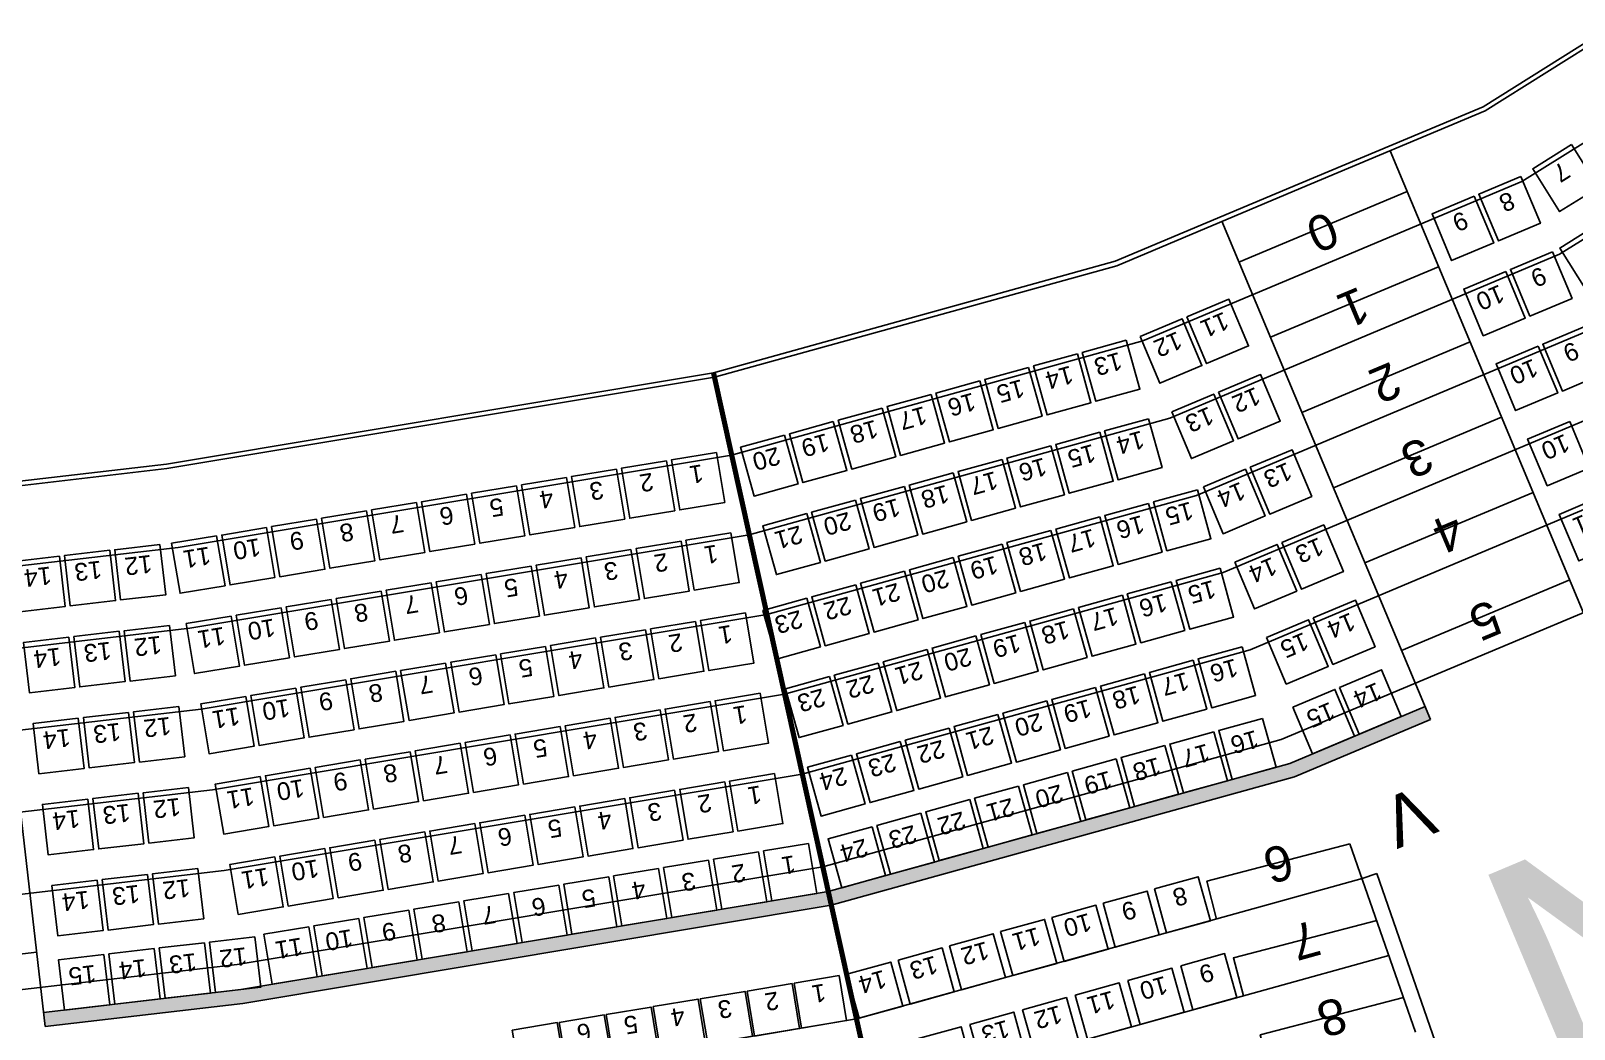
# Model space of a CAD drawing. Header units: millimetres. Extents: x 42980 to 202332, y 27411 to 140378.
# Drawn here: x 131125 to 146355, y 59051 to 68902 of the extents above; entities that cross this region are included whole.
import ezdxf
from ezdxf.enums import TextEntityAlignment as Align

# ---------------------------------------------------------------- set-up
doc = ezdxf.new("R2010")
doc.units = ezdxf.units.MM
doc.header["$LTSCALE"] = 100
for name, color, linetype in [('A-3311-EA-', 3, 'CONTINUOUS'), ('A-3311-FYLL', 1, 'CONTINUOUS'), ('M-RADER_TELE_2', 252, 'CONTINUOUS'), ('M-STOLAR_TELE_2', 3, 'CONTINUOUS'), ('M-STOLNUMMER_TELE_2', 7, 'CONTINUOUS'), ('N-RADER', 252, 'CONTINUOUS'), ('N-RADER_TELE', 252, 'CONTINUOUS'), ('N-RADNUMMER', 4, 'CONTINUOUS'), ('N-RADNUMMER_TELE', 4, 'CONTINUOUS'), ('N-STOLAR', 1, 'CONTINUOUS'), ('N-STOLAR_TELE', 3, 'CONTINUOUS'), ('N-STOLNUMMER', 7, 'CONTINUOUS'), ('N-STOLNUMMER_TELE', 7, 'CONTINUOUS'), ('N-TRAPPA', 254, 'CONTINUOUS'), ('N-TRAPPA_TELE', 254, 'CONTINUOUS'), ('O-RADER', 252, 'CONTINUOUS'), ('O-STOLAR', 1, 'CONTINUOUS'), ('O-STOLNUMMER', 7, 'CONTINUOUS'), ('O-TRAPPA_TELE', 254, 'CONTINUOUS'), ('SEKTIONS_NR', 4, 'CONTINUOUS'), ('U-RADER', 252, 'CONTINUOUS')]:
    doc.layers.add(name, color=color, linetype=linetype)
doc.layers.add('SEKTIONER', color=4, linetype='CONTINUOUS', lineweight=70)
doc.styles.add('ARIAL', font='arial.ttf')

# ---------------------------------------------------------------- blocks, each defined once
blk = doc.blocks.new('KAJ')
at = {"layer": 'A-3311-FYLL'}
h = blk.add_hatch(color=256, dxfattribs=at)
h.paths.add_polyline_path([(26185, -21995), (26131, -21865), (24795, -22427), (20241, -23691), (20271, -23827), (24841, -22560)])
h.paths.add_polyline_path([(12498, -24885), (12514, -25024), (14464, -24796), (20271, -23827), (20241, -23691), (14444, -24658)])
at = {"layer": 'A-3311-EA-'}
for p, q in [((24795, -22427), (26131, -21865)), ((26185, -21995), (24841, -22560)), ((20241, -23691), (24795, -22427)), ((24841, -22560), (20271, -23827)), ((14444, -24658), (20241, -23691)), ((20271, -23827), (14464, -24796)), ((12498, -24885), (14444, -24658)), ((14464, -24796), (12514, -25024))]:
    blk.add_line(p, q, dxfattribs=at)

msp = doc.modelspace()

# ---------------------------------------------------------------- linework, layer by layer
at = {"layer": 'M-RADER_TELE_2'}
for p, q in [((148607, 70128), (145456, 68154)), ((148635, 70092), (145477, 68114)), ((149119, 69469), (145840, 67415)), ((149616, 68831), (146212, 66698)), ((143641, 67391), (145456, 68154)), ((143659, 67350), (145477, 68114)), ((145840, 67415), (143969, 66629)), ((146212, 66698), (144288, 65889)), ((146584, 65982), (144606, 65150)), ((146956, 65265), (144925, 64411)), ((147328, 64548), (145243, 63671)), ((147760, 63715), (145613, 62812))]:
    msp.add_line(p, q, dxfattribs=at)
at = {"layer": 'M-STOLAR_TELE_2'}
for points in [[(146328, 67780), (145947, 67542), (146212, 67118), (146594, 67357)], [(145828, 67465), (145414, 67290), (145607, 66829), (146022, 67004)], [(145367, 67271), (144953, 67097), (145146, 66636), (145561, 66810)], [(146595, 66997), (146213, 66759), (146479, 66335), (146860, 66574)], [(146140, 66723), (145726, 66548), (145919, 66087), (146334, 66262)], [(145680, 66529), (145265, 66354), (145458, 65894), (145873, 66068)], [(146460, 65984), (146045, 65809), (146239, 65348), (146654, 65523)], [(145999, 65790), (145584, 65616), (145778, 65155), (146193, 65329)], [(146311, 65048), (145896, 64874), (146090, 64413), (146505, 64587)], [(146623, 64306), (146208, 64131), (146402, 63671), (146817, 63845)]]:
    msp.add_lwpolyline(points, close=True, dxfattribs=at)
at = {"layer": 'N-RADER'}
for p, q in [((144263, 60536), (139272, 59151)), ((144526, 59778), (139446, 58369))]:
    msp.add_line(p, q, dxfattribs=at)
at = {"layer": 'N-RADER_TELE'}
for p, q in [((143641, 67391), (141826, 66628)), ((143659, 67350), (141841, 66585)), ((141826, 66628), (137860, 65528)), ((141841, 66585), (137870, 65484)), ((143969, 66629), (142099, 65842)), ((142099, 65842), (138040, 64716)), ((144288, 65889), (142364, 65080)), ((137860, 65528), (132462, 64627)), ((137870, 65484), (132468, 64582)), ((142364, 65080), (138214, 63929)), ((144606, 65150), (142628, 64318)), ((129757, 64311), (132462, 64627)), ((132468, 64582), (129762, 64267)), ((138040, 64716), (132579, 63805)), ((142628, 64318), (138388, 63142)), ((144925, 64411), (142893, 63557)), ((138214, 63929), (132692, 63008)), ((132579, 63805), (129852, 63487)), ((145243, 63671), (143158, 62795)), ((142893, 63557), (138563, 62355)), ((138388, 63142), (132805, 62210)), ((132692, 63008), (129944, 62687)), ((143158, 62795), (138737, 61568)), ((145613, 62812), (143465, 61910)), ((138563, 62355), (132918, 61413)), ((132805, 62210), (130037, 61887)), ((143465, 61910), (138939, 60654)), ((138737, 61568), (133031, 60616)), ((132918, 61413), (130129, 61088)), ((138939, 60654), (133162, 59690)), ((133031, 60616), (130221, 60288)), ((133162, 59690), (130328, 59359))]:
    msp.add_line(p, q, dxfattribs=at)
at = {"layer": 'N-STOLAR'}
for points in [[(142213, 60434), (142646, 60554), (142767, 60121), (142333, 60000)], [(141707, 60293), (142140, 60414), (142261, 59980), (141827, 59860)], [(141201, 60153), (141635, 60273), (141755, 59840), (141321, 59720)], [(140695, 60013), (141129, 60133), (141249, 59699), (140815, 59579)], [(140189, 59872), (140623, 59993), (140743, 59559), (140309, 59439)], [(139177, 59592), (139611, 59712), (139731, 59278), (139298, 59158)], [(139683, 59732), (140117, 59852), (140237, 59419), (139804, 59298)], [(142473, 59676), (142906, 59796), (143027, 59362), (142593, 59242)], [(141952, 59531), (142386, 59652), (142506, 59218), (142073, 59098)], [(141432, 59387), (141866, 59507), (141986, 59074), (141552, 58953)], [(140912, 59243), (141345, 59363), (141466, 58929), (141032, 58809)], [(140391, 59098), (140825, 59219), (140945, 58785), (140512, 58665)], [(139871, 58954), (140305, 59074), (140425, 58641), (139991, 58520)]]:
    msp.add_lwpolyline(points, close=True, dxfattribs=at)
at = {"layer": 'N-STOLAR_TELE'}
for points in [[(142533, 66079), (142948, 66254), (143142, 65793), (142727, 65618)], [(142072, 65885), (142487, 66060), (142681, 65599), (142266, 65424)], [(141935, 65849), (141501, 65728), (141635, 65247), (142069, 65367)], [(141453, 65715), (141020, 65595), (141153, 65113), (141587, 65233)], [(140971, 65581), (140538, 65461), (140671, 64979), (141105, 65100)], [(142845, 65337), (143260, 65511), (143454, 65051), (143039, 64876)], [(140490, 65448), (140056, 65327), (140190, 64846), (140623, 64966)], [(140008, 65314), (139574, 65194), (139708, 64712), (140142, 64832)], [(142384, 65143), (142799, 65318), (142993, 64857), (142578, 64682)], [(139044, 65047), (138611, 64926), (138744, 64445), (139178, 64565)], [(139526, 65180), (139092, 65060), (139226, 64578), (139660, 64699)], [(142155, 65074), (141721, 64954), (141855, 64472), (142288, 64592)], [(138562, 64913), (138129, 64793), (138262, 64311), (138696, 64431)], [(141673, 64941), (141239, 64820), (141373, 64339), (141806, 64459)], [(137890, 64742), (137446, 64668), (137529, 64175), (137972, 64249)], [(141191, 64807), (140757, 64687), (140891, 64205), (141325, 64325)], [(143157, 64595), (143572, 64769), (143766, 64308), (143351, 64134)], [(136904, 64577), (136460, 64503), (136542, 64010), (136986, 64084)], [(137397, 64660), (136953, 64586), (137035, 64092), (137479, 64166)], [(140709, 64673), (140276, 64553), (140409, 64071), (140843, 64191)], [(136411, 64495), (135967, 64421), (136049, 63928), (136493, 64002)], [(140227, 64540), (139794, 64419), (139927, 63937), (140361, 64058)], [(142696, 64401), (143111, 64576), (143305, 64115), (142890, 63940)], [(135424, 64330), (134980, 64256), (135063, 63763), (135506, 63837)], [(135917, 64413), (135474, 64339), (135556, 63846), (136000, 63920)], [(139264, 64272), (138830, 64152), (138964, 63670), (139397, 63790)], [(139746, 64406), (139312, 64286), (139446, 63804), (139879, 63924)], [(142637, 64373), (142204, 64253), (142337, 63771), (142771, 63891)], [(134438, 64166), (133994, 64092), (134076, 63599), (134520, 63673)], [(134931, 64248), (134487, 64174), (134569, 63681), (135013, 63755)], [(138782, 64139), (138348, 64018), (138482, 63536), (138916, 63657)], [(142156, 64239), (141722, 64119), (141856, 63637), (142289, 63757)], [(133451, 64001), (133008, 63927), (133090, 63434), (133534, 63508)], [(133945, 64084), (133501, 64010), (133583, 63516), (134027, 63590)], [(141192, 63972), (140758, 63852), (140892, 63370), (141326, 63490)], [(141674, 64105), (141240, 63985), (141374, 63503), (141807, 63624)], [(143469, 63853), (143884, 64027), (144078, 63566), (143663, 63392)], [(132399, 63834), (131952, 63782), (132010, 63286), (132457, 63338)], [(132958, 63919), (132514, 63845), (132597, 63352), (133041, 63426)], [(137541, 63867), (137097, 63793), (137179, 63300), (137623, 63374)], [(138034, 63950), (137590, 63876), (137672, 63383), (138116, 63457)], [(140710, 63838), (140277, 63718), (140410, 63236), (140844, 63356)], [(143008, 63659), (143423, 63834), (143617, 63373), (143202, 63198)], [(131406, 63718), (130959, 63666), (131017, 63170), (131464, 63222)], [(131903, 63776), (131456, 63724), (131514, 63228), (131961, 63280)], [(136554, 63703), (136110, 63629), (136193, 63136), (136636, 63210)], [(137047, 63785), (136604, 63711), (136686, 63218), (137130, 63292)], [(140228, 63704), (139795, 63584), (139928, 63102), (140362, 63223)], [(135568, 63538), (135124, 63464), (135206, 62971), (135650, 63045)], [(136061, 63621), (135617, 63547), (135699, 63053), (136143, 63127)], [(139747, 63571), (139313, 63451), (139447, 62969), (139880, 63089)], [(142861, 63599), (142427, 63479), (142561, 62997), (142994, 63118)], [(134581, 63374), (134138, 63300), (134220, 62807), (134664, 62881)], [(135075, 63456), (134631, 63382), (134713, 62889), (135157, 62963)], [(139265, 63437), (138831, 63317), (138965, 62835), (139398, 62955)], [(142379, 63466), (141945, 63345), (142079, 62864), (142512, 62984)], [(133595, 63209), (133151, 63135), (133234, 62642), (133677, 62716)], [(134088, 63291), (133644, 63217), (133727, 62724), (134171, 62798)], [(138783, 63303), (138349, 63183), (138483, 62701), (138917, 62822)], [(141897, 63332), (141463, 63212), (141597, 62730), (142031, 62850)], [(143781, 63111), (144196, 63285), (144390, 62824), (143975, 62650)], [(133102, 63127), (132658, 63053), (132740, 62560), (133184, 62634)], [(137684, 63075), (137240, 63001), (137323, 62508), (137767, 62582)], [(138177, 63158), (137734, 63084), (137816, 62590), (138260, 62664)], [(140933, 63065), (140500, 62944), (140633, 62463), (141067, 62583)], [(141415, 63198), (140982, 63078), (141115, 62596), (141549, 62717)], [(143320, 62917), (143735, 63091), (143929, 62631), (143514, 62456)], [(131499, 62919), (131053, 62867), (131111, 62370), (131557, 62422)], [(131996, 62977), (131549, 62925), (131607, 62428), (132054, 62480)], [(132493, 63035), (132046, 62983), (132104, 62486), (132551, 62538)], [(136698, 62911), (136254, 62837), (136336, 62343), (136780, 62418)], [(137191, 62993), (136747, 62919), (136829, 62426), (137273, 62500)], [(140452, 62931), (140018, 62811), (140152, 62329), (140585, 62449)], [(136205, 62828), (135761, 62754), (135843, 62261), (136287, 62335)], [(139970, 62797), (139536, 62677), (139670, 62195), (140103, 62316)], [(143078, 62824), (142644, 62704), (142778, 62222), (143212, 62342)], [(135218, 62664), (134774, 62590), (134857, 62097), (135301, 62171)], [(135712, 62746), (135268, 62672), (135350, 62179), (135794, 62253)], [(139488, 62664), (139054, 62543), (139188, 62062), (139622, 62182)], [(142596, 62691), (142163, 62570), (142296, 62089), (142730, 62209)], [(144040, 62422), (144455, 62597), (144649, 62136), (144234, 61961)], [(134232, 62499), (133788, 62425), (133870, 61932), (134314, 62006)], [(134725, 62582), (134281, 62508), (134364, 62014), (134807, 62088)], [(139006, 62530), (138573, 62410), (138706, 61928), (139140, 62048)], [(142114, 62557), (141681, 62437), (141815, 61955), (142248, 62075)], [(133246, 62335), (132802, 62261), (132884, 61768), (133328, 61842)], [(133739, 62417), (133295, 62343), (133377, 61850), (133821, 61924)], [(138321, 62365), (137877, 62291), (137959, 61798), (138403, 61872)], [(141633, 62423), (141199, 62303), (141333, 61821), (141766, 61941)], [(143579, 62229), (143994, 62403), (144188, 61942), (143773, 61768)], [(132089, 62177), (131643, 62125), (131701, 61629), (132147, 61681)], [(132586, 62235), (132139, 62183), (132197, 61686), (132644, 61739)], [(137335, 62201), (136891, 62127), (136973, 61634), (137417, 61708)], [(137828, 62283), (137384, 62209), (137466, 61716), (137910, 61790)], [(140669, 62156), (140235, 62036), (140369, 61554), (140803, 61674)], [(141151, 62290), (140717, 62169), (140851, 61687), (141285, 61808)], [(131593, 62119), (131146, 62067), (131204, 61571), (131651, 61623)], [(136348, 62036), (135904, 61962), (135987, 61469), (136431, 61543)], [(136842, 62119), (136398, 62045), (136480, 61551), (136924, 61625)], [(140187, 62022), (139754, 61902), (139887, 61420), (140321, 61540)], [(143281, 62118), (142847, 61997), (142981, 61516), (143415, 61636)], [(135362, 61872), (134918, 61798), (135000, 61304), (135444, 61379)], [(135855, 61954), (135411, 61880), (135494, 61387), (135937, 61461)], [(139705, 61889), (139272, 61768), (139406, 61286), (139839, 61407)], [(142317, 61850), (141884, 61730), (142017, 61248), (142451, 61369)], [(142799, 61984), (142365, 61864), (142499, 61382), (142933, 61502)], [(134376, 61707), (133932, 61633), (134014, 61140), (134458, 61214)], [(134869, 61789), (134425, 61715), (134507, 61222), (134951, 61296)], [(139224, 61755), (138790, 61635), (138924, 61153), (139357, 61273)], [(141835, 61717), (141402, 61596), (141536, 61115), (141969, 61235)], [(133389, 61543), (132945, 61469), (133028, 60975), (133472, 61049)], [(133882, 61625), (133439, 61551), (133521, 61058), (133965, 61132)], [(138465, 61573), (138021, 61499), (138103, 61006), (138547, 61080)], [(141354, 61583), (140920, 61463), (141054, 60981), (141487, 61101)], [(132679, 61436), (132233, 61384), (132290, 60887), (132737, 60939)], [(137478, 61409), (137035, 61335), (137117, 60841), (137561, 60916)], [(137972, 61491), (137528, 61417), (137610, 60924), (138054, 60998)], [(140872, 61449), (140438, 61329), (140572, 60847), (141006, 60968)], [(131686, 61320), (131239, 61268), (131297, 60771), (131744, 60823)], [(132183, 61378), (131736, 61326), (131794, 60829), (132241, 60881)], [(136492, 61244), (136048, 61170), (136130, 60677), (136574, 60751)], [(136985, 61326), (136541, 61252), (136624, 60759), (137067, 60833)], [(140390, 61316), (139956, 61195), (140090, 60714), (140524, 60834)], [(135506, 61080), (135062, 61006), (135144, 60512), (135588, 60586)], [(135999, 61162), (135555, 61088), (135637, 60595), (136081, 60669)], [(139908, 61182), (139475, 61062), (139608, 60580), (140042, 60700)], [(135012, 60997), (134569, 60923), (134651, 60430), (135095, 60504)], [(139426, 61048), (138993, 60928), (139127, 60446), (139560, 60567)], [(134026, 60833), (133582, 60759), (133665, 60265), (134108, 60340)], [(134519, 60915), (134075, 60841), (134158, 60348), (134602, 60422)], [(138306, 60802), (137862, 60728), (137945, 60234), (138389, 60308)], [(138799, 60884), (138356, 60810), (138438, 60317), (138882, 60391)], [(132773, 60636), (132326, 60584), (132384, 60087), (132831, 60140)], [(133533, 60750), (133089, 60676), (133171, 60183), (133615, 60257)], [(137320, 60637), (136876, 60563), (136958, 60070), (137402, 60144)], [(137813, 60719), (137369, 60645), (137451, 60152), (137895, 60226)], [(131780, 60520), (131333, 60468), (131391, 59971), (131838, 60024)], [(132276, 60578), (131829, 60526), (131887, 60029), (132334, 60082)], [(136334, 60473), (135890, 60398), (135972, 59905), (136416, 59979)], [(136827, 60555), (136383, 60481), (136465, 59988), (136909, 60062)], [(135840, 60390), (135396, 60316), (135479, 59823), (135923, 59897)], [(134854, 60226), (134410, 60152), (134492, 59658), (134936, 59732)], [(135347, 60308), (134903, 60234), (134986, 59741), (135429, 59815)], [(133868, 60061), (133424, 59987), (133506, 59494), (133950, 59568)], [(134361, 60143), (133917, 60069), (133999, 59576), (134443, 59650)], [(132838, 59904), (132391, 59852), (132449, 59355), (132896, 59407)], [(133335, 59962), (132888, 59910), (132946, 59413), (133393, 59465)], [(131845, 59788), (131398, 59736), (131456, 59239), (131903, 59291)], [(132342, 59846), (131895, 59794), (131953, 59297), (132400, 59349)]]:
    msp.add_lwpolyline(points, close=True, dxfattribs=at)
at = {"layer": 'N-TRAPPA'}
for p, q in [((144143, 60879), (142729, 60512)), ((144789, 59021), (144143, 60879)), ((142729, 60512), (142827, 60137)), ((144263, 60536), (144409, 60586)), ((144932, 59081), (144409, 60586)), ((145598, 57165), (144932, 59081))]:
    msp.add_line(p, q, dxfattribs=at)
for points in [[(144407, 60122), (142993, 59754), (143091, 59380)], [(144670, 59364), (143257, 58996), (143354, 58623)]]:
    msp.add_lwpolyline(points, dxfattribs=at)
at = {"layer": 'N-TRAPPA_TELE'}
for p, q in [((144538, 67718), (146597, 62803)), ((142878, 67023), (144937, 62105))]:
    msp.add_line(p, q, dxfattribs=at)
for points in [[(144706, 67318), (143046, 66621)], [(145017, 66575), (143357, 65878)], [(145328, 65833), (143668, 65136)], [(145639, 65090), (143979, 64393)], [(145950, 64348), (144290, 63651)], [(146311, 63485), (144651, 62788)]]:
    msp.add_lwpolyline(points, dxfattribs=at)
at = {"layer": 'O-RADER'}
msp.add_line((139272, 59151), (133073, 58117), dxfattribs=at)
at = {"layer": 'O-STOLAR'}
for points in [[(138657, 59505), (139101, 59579), (139175, 59135), (138731, 59061)], [(137730, 59350), (138173, 59424), (138248, 58980), (137804, 58906)], [(138193, 59427), (138637, 59501), (138711, 59057), (138267, 58983)], [(136802, 59195), (137246, 59269), (137320, 58825), (136876, 58751)], [(137266, 59273), (137710, 59347), (137784, 58903), (137340, 58829)], [(135875, 59040), (136319, 59115), (136393, 58671), (135949, 58597)], [(136339, 59118), (136783, 59192), (136857, 58748), (136413, 58674)]]:
    msp.add_lwpolyline(points, close=True, dxfattribs=at)
at = {"layer": 'O-TRAPPA_TELE'}
msp.add_line((130657, 64370), (131267, 59076), dxfattribs=at)
msp.add_lwpolyline([(131182, 59811), (129394, 59603)], dxfattribs=at)
at = {"layer": 'SEKTIONER'}
msp.add_line((143777, 38815), (137860, 65528), dxfattribs=at)

# ---------------------------------------------------------------- block references
at = {"layer": 'U-RADER'}
msp.add_blockref('KAJ', (118753, 84100), dxfattribs=at)

# ---------------------------------------------------------------- texts
at = {"layer": 'M-STOLNUMMER_TELE_2', "style": 'ARIAL'}
for s, rotation, p in [('7', 212.0591, (146241, 67618)), ('8', 202.806, (145722, 67321)), ('9', 202.806, (145261, 67127)), ('9', 202.806, (146034, 66579)), ('10', 202.806, (145619, 66403)), ('9', 202.806, (146354, 65840)), ('10', 202.806, (145951, 65671)), ('10', 202.806, (146263, 64929)), ('11', 202.806, (146575, 64187))]:
    msp.add_text(s, height=175, rotation=rotation, dxfattribs=at).set_placement(p)
at = {"layer": 'N-RADNUMMER', "style": 'ARIAL'}
for s, p in [('6', (143523, 60889)), ('7', (143787, 60131)), ('8', (144051, 59373))]:
    msp.add_text(s, height=350, rotation=195.5158, dxfattribs=at).set_placement(p)
at = {"layer": 'N-RADNUMMER_TELE', "style": 'ARIAL'}
for s, p in [('0', (143931, 67128)), ('1', (144237, 66384)), ('2', (144550, 65642)), ('3', (144864, 64901)), ('4', (145174, 64158)), ('5', (145536, 63296))]:
    msp.add_text(s, height=350, rotation=202.8092, dxfattribs=at).set_placement(p)
at = {"layer": 'N-STOLNUMMER', "style": 'ARIAL'}
for s, p in [('8', (142430, 60494)), ('10', (141418, 60213)), ('9', (141924, 60354)), ('11', (140912, 60073)), ('12', (140406, 59933)), ('13', (139900, 59792)), ('14', (139394, 59652)), ('10', (142169, 59592)), ('9', (142690, 59736)), ('11', (141649, 59447)), ('12', (141128, 59303)), ('13', (140608, 59158))]:
    msp.add_text(s, height=175, rotation=195.5062, dxfattribs=at).set_placement(p, align=Align.BOTTOM_CENTER)
at = {"layer": 'N-STOLNUMMER_TELE', "style": 'ARIAL'}
for s, rotation, p in [('11', 202.806, (142900, 66134)), ('12', 202.806, (142439, 65941)), ('13', 195.5062, (141865, 65735)), ('14', 195.5062, (141383, 65601)), ('15', 195.5062, (140901, 65467)), ('12', 202.806, (143212, 65392)), ('17', 195.5062, (139938, 65200)), ('16', 195.5062, (140419, 65334)), ('13', 202.806, (142751, 65199)), ('18', 195.5062, (139456, 65066)), ('19', 195.5062, (138974, 64933)), ('14', 195.5062, (142084, 64960)), ('20', 195.5062, (138492, 64799)), ('15', 195.5062, (141603, 64827)), ('1', 189.4721, (137747, 64626)), ('16', 195.5062, (141121, 64693)), ('13', 202.806, (143524, 64650)), ('3', 189.4721, (136761, 64461)), ('2', 189.4721, (137254, 64543)), ('17', 195.5062, (140639, 64559)), ('14', 202.806, (143063, 64456)), ('5', 189.4721, (135774, 64296)), ('4', 189.4721, (136267, 64379)), ('19', 195.5062, (139675, 64292)), ('18', 195.5062, (140157, 64425)), ('7', 189.4721, (134788, 64132)), ('6', 189.4721, (135281, 64214)), ('20', 195.5062, (139193, 64158)), ('16', 195.5062, (142085, 64125)), ('15', 195.5062, (142567, 64259)), ('8', 189.4721, (134295, 64050)), ('21', 195.5062, (138712, 64024)), ('17', 195.5062, (141604, 63991)), ('10', 189.4721, (133377, 63897)), ('9', 189.4721, (133801, 63967)), ('1', 189.4721, (137891, 63833)), ('18', 195.5062, (141122, 63858)), ('13', 202.806, (143836, 63908)), ('13', 186.66, (131816, 63675)), ('12', 186.66, (132312, 63732)), ('11', 189.4721, (132884, 63814)), ('3', 189.4721, (136904, 63669)), ('2', 189.4721, (137397, 63751)), ('19', 195.5062, (140640, 63724)), ('14', 202.806, (143375, 63714)), ('14', 186.66, (131319, 63617)), ('4', 189.4721, (136411, 63587)), ('20', 195.5062, (140158, 63590)), ('6', 189.4721, (135425, 63422)), ('5', 189.4721, (135918, 63504)), ('21', 195.5062, (139676, 63457)), ('15', 195.5062, (142790, 63485)), ('8', 189.4721, (134438, 63257)), ('7', 189.4721, (134932, 63340)), ('22', 195.5062, (139195, 63323)), ('17', 195.5062, (141827, 63218)), ('16', 195.5062, (142309, 63352)), ('10', 189.4721, (133521, 63104)), ('9', 189.4721, (133945, 63175)), ('23', 195.5062, (138713, 63189)), ('18', 195.5062, (141345, 63084)), ('14', 202.806, (144148, 63166)), ('12', 186.66, (132406, 62933)), ('11', 189.4721, (133028, 63022)), ('2', 189.4721, (137541, 62959)), ('1', 189.4721, (138034, 63041)), ('19', 195.5062, (140863, 62951)), ('15', 202.806, (143687, 62972)), ('14', 186.66, (131413, 62817)), ('13', 186.66, (131909, 62875)), ('4', 189.4721, (136555, 62794)), ('3', 189.4721, (137048, 62877)), ('20', 195.5062, (140381, 62817)), ('6', 189.4721, (135568, 62630)), ('5', 189.4721, (136062, 62712)), ('21', 195.5062, (139900, 62683)), ('16', 195.5062, (143008, 62710)), ('8', 189.4721, (134582, 62465)), ('7', 189.4721, (135075, 62548)), ('22', 195.5062, (139418, 62550)), ('17', 195.5062, (142526, 62577)), ('14', 202.806, (144407, 62478)), ('10', 189.4721, (133665, 62312)), ('9', 189.4721, (134089, 62383)), ('23', 195.5062, (138936, 62416)), ('19', 195.5062, (141562, 62309)), ('18', 195.5062, (142044, 62443)), ('11', 189.4721, (133171, 62230)), ('2', 189.4721, (137685, 62167)), ('1', 189.4721, (138178, 62249)), ('20', 195.5062, (141081, 62175)), ('15', 202.806, (143946, 62284)), ('14', 186.66, (131506, 62017)), ('13', 186.66, (132003, 62075)), ('12', 186.66, (132499, 62133)), ('4', 189.4721, (136698, 62002)), ('3', 189.4721, (137192, 62085)), ('21', 195.5062, (140599, 62042)), ('16', 195.5062, (143211, 62004)), ('5', 189.4721, (136205, 61920)), ('22', 195.5062, (140117, 61908)), ('17', 195.5062, (142729, 61870)), ('7', 189.4721, (135219, 61755)), ('6', 189.4721, (135712, 61838)), ('23', 195.5062, (139635, 61774)), ('18', 195.5062, (142247, 61736)), ('9', 189.4721, (134232, 61591)), ('8', 189.4721, (134726, 61673)), ('24', 195.5062, (139153, 61641)), ('19', 195.5062, (141765, 61603)), ('11', 189.4721, (133315, 61438)), ('10', 189.4721, (133808, 61520)), ('1', 189.4721, (138322, 61457)), ('20', 195.5062, (141283, 61469)), ('13', 186.66, (132096, 61276)), ('12', 186.66, (132593, 61334)), ('3', 189.4721, (137335, 61292)), ('2', 189.4721, (137828, 61375)), ('21', 195.5062, (140802, 61335)), ('14', 186.66, (131599, 61218)), ('5', 189.4721, (136349, 61128)), ('4', 189.4721, (136842, 61210)), ('22', 195.5062, (140320, 61202)), ('7', 189.4721, (135362, 60963)), ('6', 189.4721, (135856, 61046)), ('24', 195.5062, (139356, 60934)), ('23', 195.5062, (139838, 61068)), ('9', 189.4721, (134376, 60799)), ('8', 189.4721, (134869, 60881)), ('11', 189.4721, (133459, 60646)), ('10', 189.4721, (133952, 60728)), ('2', 189.4721, (138163, 60685)), ('1', 189.4721, (138656, 60768)), ('13', 186.66, (132189, 60476)), ('12', 186.66, (132686, 60534)), ('4', 189.4721, (137177, 60521)), ('3', 189.4721, (137670, 60603)), ('14', 186.66, (131693, 60418)), ('6', 189.4721, (136190, 60356)), ('5', 189.4721, (136684, 60438)), ('8', 189.4721, (135204, 60192)), ('7', 189.4721, (135697, 60274)), ('10', 189.4721, (134287, 60039)), ('9', 189.4721, (134711, 60109)), ('12', 186.66, (133248, 59860)), ('11', 189.4721, (133793, 59956)), ('14', 186.66, (132255, 59744)), ('13', 186.66, (132751, 59802)), ('15', 186.66, (131758, 59686))]:
    msp.add_text(s, height=175, rotation=rotation, dxfattribs=at).set_placement(p)
at = {"layer": 'O-STOLNUMMER', "style": 'ARIAL'}
for s, p in [('2', (138415, 59464)), ('1', (138879, 59542)), ('4', (137488, 59310)), ('3', (137952, 59387)), ('6', (136561, 59155)), ('5', (137024, 59232))]:
    msp.add_text(s, height=175, rotation=189.4721, dxfattribs=at).set_placement(p, align=Align.BOTTOM_CENTER)
at = {"layer": 'SEKTIONS_NR', "style": 'ARIAL'}
for s, height, p in [('V', 500, (144840, 61467)), ('N', 2500, (147571, 61441))]:
    msp.add_text(s, height=height, rotation=202.8092, dxfattribs=at).set_placement(p)

doc.saveas('drawing.dxf')
